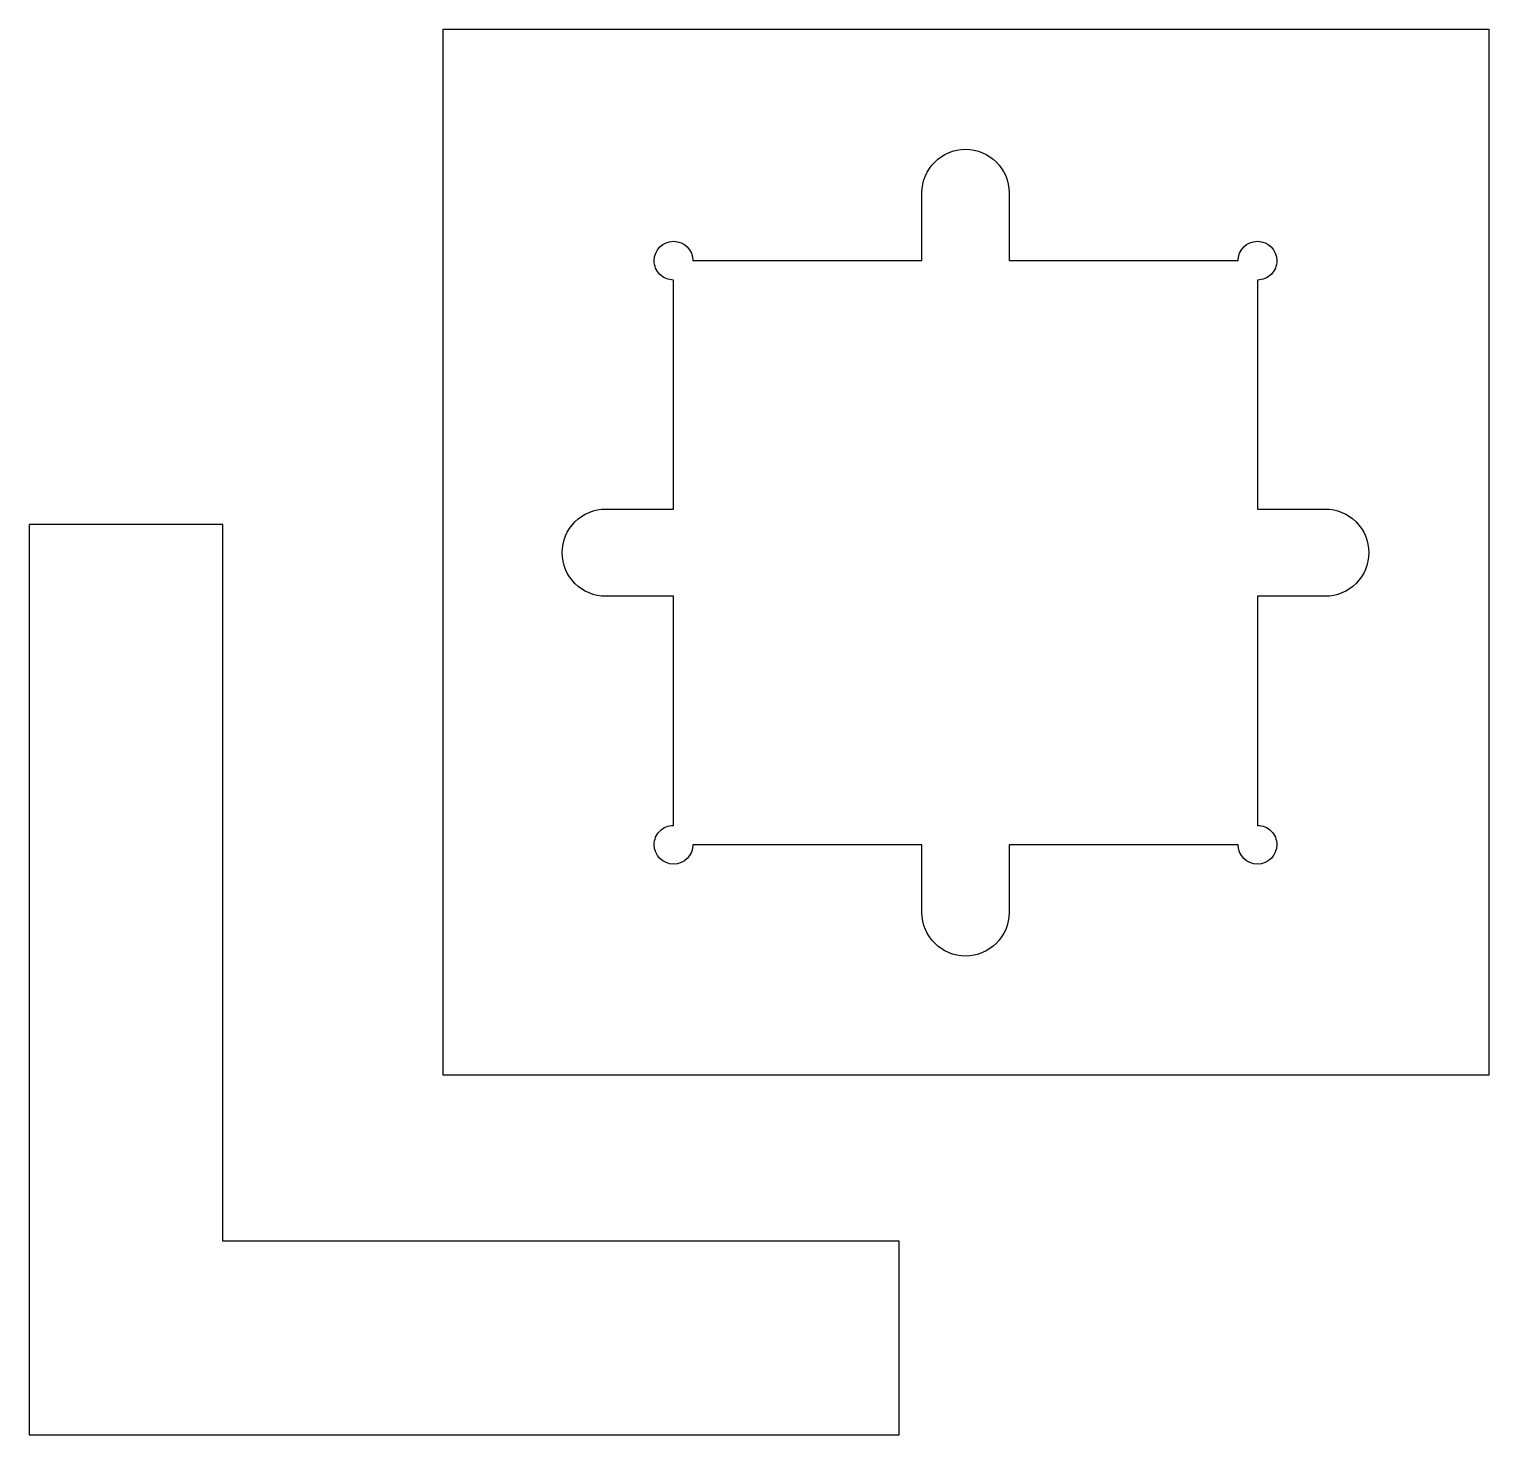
# Model space of a CAD drawing. Header units: millimetres. Extents: x 3776703 to 3777080, y 4506872 to 4507235.
import ezdxf

# ---------------------------------------------------------------- set-up
doc = ezdxf.new("R2010")
doc.units = ezdxf.units.MM
doc.layers.add('Holder_Holes', color=220, linetype='Continuous')
doc.layers.add('Holder_Outline', color=4, linetype='Continuous')

msp = doc.modelspace()

# ---------------------------------------------------------------- linework, layer by layer
at = {"layer": 'Holder_Holes'}
msp.add_lwpolyline([(3776874.74, 4507024.8, -1), (3776864.74, 4507024.8, -0.414214), (3776869.74, 4507029.8), (3776869.74, 4507088.93), (3776852.24, 4507088.93, -0.414214), (3776840.99, 4507100.18, -0.414214), (3776852.24, 4507111.43), (3776869.74, 4507111.43), (3776869.74, 4507170.55, -0.414214), (3776864.74, 4507175.55, -1), (3776874.74, 4507175.55), (3776933.87, 4507175.55), (3776933.87, 4507193.05, -1), (3776956.37, 4507193.05), (3776956.37, 4507175.55), (3777015.49, 4507175.55, -1), (3777025.49, 4507175.55, -0.414214), (3777020.49, 4507170.55), (3777020.49, 4507111.43), (3777037.99, 4507111.43, -0.414214), (3777049.24, 4507100.18, -0.414214), (3777037.99, 4507088.93), (3777020.49, 4507088.93), (3777020.49, 4507029.8, -0.414214), (3777025.49, 4507024.8, -1), (3777015.49, 4507024.8), (3776956.37, 4507024.8), (3776956.37, 4507007.3, -1), (3776933.87, 4507007.3), (3776933.87, 4507024.8)], format="xyb", close=True, dxfattribs=at)
at = {"layer": 'Holder_Outline'}
for points in [[(3776860.22, 4507235.29), (3777030.22, 4507235.29), (3777080.22, 4507235.29), (3777080.22, 4507185.29), (3777080.22, 4507015.29), (3777080.22, 4506965.29), (3777030.22, 4506965.29), (3776860.22, 4506965.29), (3776810.22, 4506965.29), (3776810.22, 4507015.29), (3776810.22, 4507185.29), (3776810.22, 4507235.29), (3776860.22, 4507235.29), (3776860.22, 4507235.29)], [(3776928.02, 4506922.49), (3776753.39, 4506922.49), (3776753.39, 4507107.49), (3776703.39, 4507107.49), (3776703.39, 4506922.49), (3776703.39, 4506872.49), (3776928.02, 4506872.49), (3776928.02, 4506922.49)]]:
    msp.add_lwpolyline(points, dxfattribs=at)

doc.saveas('drawing.dxf')
